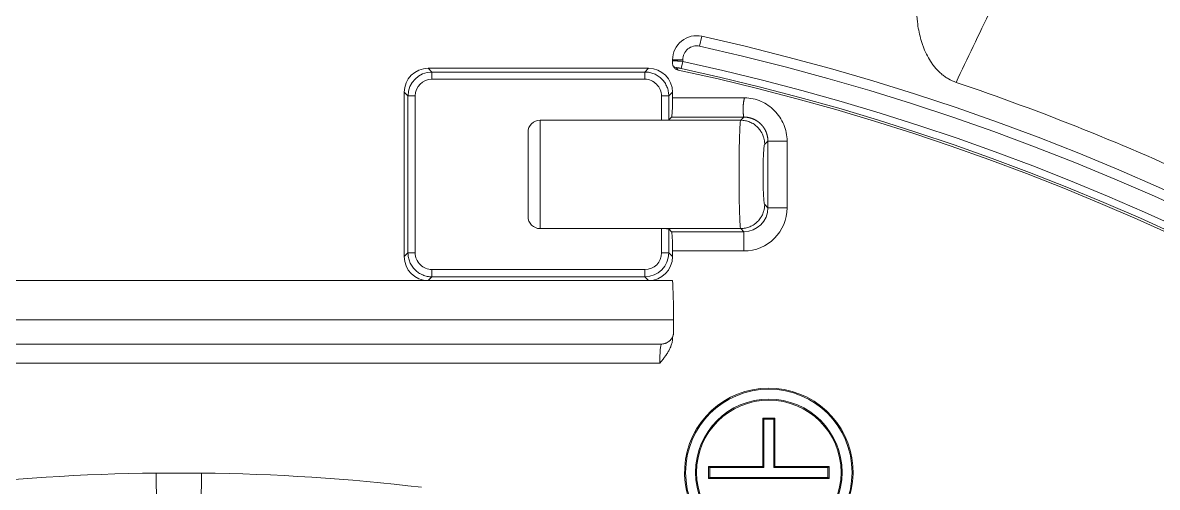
# Model space of a CAD drawing. Header units: millimetres. Extents: x 559 to 1112, y 323 to 643.
# Drawn here: x 712.62 to 760.02, y 572.67 to 592.08 of the extents above; entities that cross this region are included whole.
import ezdxf

# ---------------------------------------------------------------- set-up
doc = ezdxf.new("R2010")
doc.units = ezdxf.units.MM
doc.layers.add('core', color=7, linetype='Continuous', lineweight=20)

msp = doc.modelspace()

# ---------------------------------------------------------------- linework, layer by layer
at = {"layer": 'core', "lineweight": 13}
for p, q in [((740.993, 591.517), (740.901, 591.102)), ((729.56, 590.18), (729.716, 590.024)), ((729.56, 590.18), (738.77, 590.18)), ((738.613, 590.024), (738.77, 590.18)), ((739.768, 590.535), (740.193, 590.535)), ((739.768, 590.402), (739.768, 590.534)), ((740.129, 590.172), (740.193, 590.467)), ((740.193, 590.467), (740.193, 590.535)), ((729.716, 589.724), (729.716, 590.024)), ((738.613, 590.024), (729.716, 590.024)), ((729.716, 589.724), (738.613, 589.724)), ((728.717, 589.025), (728.561, 589.182)), ((728.561, 582.309), (728.561, 589.182)), ((728.717, 589.025), (729.017, 589.025)), ((728.717, 589.025), (728.717, 582.466)), ((729.017, 582.466), (729.017, 589.025)), ((739.312, 589.025), (739.312, 588.009)), ((739.768, 589.182), (739.612, 589.025)), ((739.612, 588.024), (739.612, 589.025)), ((739.768, 589.182), (739.768, 588.944)), ((742.777, 588.944), (739.768, 588.944)), ((739.312, 588.009), (734.235, 588.009)), ((734.235, 583.482), (734.235, 588.009)), ((742.615, 588.009), (739.312, 588.009)), ((739.728, 588.14), (739.612, 588.024)), ((739.728, 588.14), (742.748, 588.14)), ((742.616, 588.009), (742.748, 588.14)), ((733.732, 583.985), (733.732, 587.506)), ((743.752, 587.136), (743.619, 587.003)), ((743.752, 587.136), (743.752, 584.355)), ((744.556, 584.355), (744.556, 587.136)), ((743.619, 584.488), (743.752, 584.355)), ((743.752, 584.355), (744.556, 584.355)), ((734.235, 583.482), (739.312, 583.482)), ((739.312, 583.482), (739.312, 582.466)), ((739.312, 583.482), (742.615, 583.482)), ((739.612, 582.466), (739.612, 583.467)), ((739.612, 583.467), (739.728, 583.35)), ((742.748, 583.35), (739.728, 583.35)), ((742.748, 583.35), (742.616, 583.482)), ((742.748, 583.35), (742.748, 582.547)), ((728.561, 582.309), (728.717, 582.466)), ((739.612, 582.466), (739.312, 582.466)), ((739.612, 582.466), (739.768, 582.309)), ((739.768, 582.547), (742.748, 582.547)), ((739.768, 582.309), (739.768, 582.547)), ((738.613, 581.767), (729.716, 581.767)), ((738.613, 581.767), (738.613, 581.467)), ((729.56, 581.31), (698.522, 581.31)), ((729.716, 581.467), (729.56, 581.31)), ((738.77, 581.31), (729.56, 581.31)), ((729.716, 581.467), (738.613, 581.467)), ((738.77, 581.31), (738.613, 581.467)), ((739.768, 581.31), (738.77, 581.31)), ((698.478, 579.676), (739.813, 579.676)), ((739.813, 579.161), (739.813, 579.676)), ((739.31, 578.659), (698.98, 578.659)), ((699.052, 577.855), (739.238, 577.855)), ((743.585, 575.514), (743.541, 575.558)), ((743.541, 575.558), (743.541, 573.546)), ((744.044, 575.558), (743.541, 575.558)), ((744, 575.514), (743.585, 575.514)), ((743.585, 575.514), (743.585, 573.502)), ((744, 575.514), (744.044, 575.558)), ((744, 573.502), (744, 575.514)), ((744.044, 573.546), (744.044, 575.558)), ((741.321, 573.502), (741.277, 573.546)), ((741.277, 573.546), (741.277, 573.043)), ((743.541, 573.546), (741.277, 573.546)), ((743.585, 573.502), (743.541, 573.546)), ((744, 573.502), (744.044, 573.546)), ((746.307, 573.546), (744.044, 573.546)), ((746.263, 573.502), (746.307, 573.546)), ((746.307, 573.043), (746.307, 573.546)), ((718.202, 573.266), (718.217, 571.934)), ((720.088, 573.266), (720.073, 571.934)), ((741.321, 573.087), (741.277, 573.043)), ((743.585, 573.502), (741.321, 573.502)), ((741.321, 573.502), (741.321, 573.087)), ((741.321, 573.087), (746.263, 573.087)), ((746.263, 573.502), (744, 573.502)), ((746.263, 573.087), (746.263, 573.502)), ((746.263, 573.087), (746.307, 573.043)), ((741.277, 573.043), (746.307, 573.043))]:
    msp.add_line(p, q, dxfattribs=at)
for radius in [3.477, 3.062, 3.018]:
    msp.add_circle((743.792, 573.295), radius, dxfattribs=at)
for centre, radius, start, end in [((740.774, 590.535), 1.006, 77.457, 180.0579), ((740.774, 590.535), 0.581, 77.457, 180), ((719.145, 493.318), 100.175, 305.97379, 77.45703), ((719.145, 493.318), 100.6, 305.96599, 77.45703), ((719.145, 493.318), 99.101, 314.55525, 77.77562), ((719.145, 493.318), 99.403, 314.29502, 77.77562), ((719.145, 493.318), 99.011, 314.62948, 77.83606), ((719.145, 493.318), 101.6, 64.95484, 71.36454), ((734.235, 587.506), 0.503, 90, 180), ((734.235, 583.985), 0.503, 180, 270), ((743.792, 573.295), 3.521, 262.0329, 245.9878), ((719.145, 487.282), 85.99, 90.62819, 96.77313), ((719.145, 487.282), 85.99, 83.22687, 89.37181)]:
    msp.add_arc(centre, radius, start, end, dxfattribs=at)
for centre, major_axis, ratio, start_param, end_param in [((729.562, 589.179), (-0.709, 0.709), 0.997265, 5.499157, 7.067214), ((738.767, 589.179), (-0.709, -0.709), 0.997265, 2.357564, 3.925621), ((739.992, 590.499), (0.235, 0.19), 0.996542, 3.352645, 3.823029), ((729.718, 589.023), (-0.708, 0.708), 0.998902, 5.499157, 7.067214), ((729.718, 589.023), (-0.496, 0.496), 0.997265, 5.499157, 7.067214), ((739.726, 588.944), (0, 0.805), 0.052408, 3.193953, 4.712389), ((739.312, 588.025), (0.3, 0), 0.052408, 4.712389, 6.230825), ((742.614, 585.745), (0, 2.264), 0.029115, 6.283183, 9.42478), ((743.618, 585.745), (0, 1.257), 0.052408, 6.265291, 9.442673), ((742.743, 584.36), (-0.716, 0.716), 0.992925, 2.357564, 3.925621), ((742.743, 584.36), (-1.284, 1.284), 0.997265, 2.357564, 3.925621), ((739.312, 583.466), (0.3, 0), 0.052408, 0.050842, 1.570796), ((739.726, 582.547), (0, 0.805), 0.052408, 4.712389, 6.230825), ((729.562, 582.312), (0.709, 0.709), 0.997265, 2.357564, 3.925621), ((738.611, 582.467), (0.496, -0.496), 0.997265, 5.499157, 7.067214), ((738.611, 582.467), (-0.708, 0.708), 0.998902, 2.357564, 3.925621), ((738.767, 582.312), (0.709, -0.709), 0.997265, 5.499157, 7.067214), ((739.708, 579.676), (0, 2), 0.052408, 4.712389, 5.668701), ((739.307, 577.855), (0, 0.805), 0.085163, 0.052381, 1.570801)]:
    msp.add_ellipse(centre, major_axis=major_axis, ratio=ratio, start_param=start_param, end_param=end_param, dxfattribs=at)
for points, knots in [([(755.325, 597.355), (755.07, 596.821), (754.563, 595.761), (753.808, 594.183), (753.065, 592.631), (752.334, 591.103), (751.851, 590.092), (751.611, 589.591)], [0, 0, 0, 0, 0.20643, 0.409645, 0.609645, 0.80643, 1, 1, 1, 1]), ([(750.245, 594.525), (750.177, 594.302), (750.121, 594.076), (750.033, 593.622), (750.002, 593.393), (749.976, 593.048), (749.97, 592.932), (749.966, 592.7), (749.967, 592.583), (749.974, 592.437), (749.976, 592.408), (749.979, 592.349), (749.985, 592.262), (749.994, 592.175), (750.013, 592.001), (750.031, 591.886), (750.073, 591.657), (750.099, 591.544), (750.145, 591.375), (750.161, 591.319), (750.188, 591.236), (750.197, 591.208), (750.216, 591.152), (750.226, 591.125), (750.277, 590.987), (750.323, 590.879), (750.426, 590.67), (750.482, 590.569), (750.577, 590.421), (750.611, 590.373), (750.663, 590.302), (750.681, 590.279), (750.718, 590.233), (750.737, 590.21), (750.832, 590.099), (750.914, 590.017), (751.048, 589.903), (751.094, 589.867), (751.166, 589.816), (751.191, 589.8), (751.24, 589.768), (751.266, 589.752), (751.393, 589.679), (751.499, 589.63), (751.611, 589.591)], [0, 0, 0, 0, 0.125, 0.125, 0.25, 0.25, 0.3125, 0.3125, 0.375, 0.375, 0.390625, 0.390625, 0.40625, 0.4375, 0.4375, 0.5, 0.5, 0.5625, 0.5625, 0.59375, 0.59375, 0.609375, 0.609375, 0.625, 0.625, 0.6875, 0.6875, 0.75, 0.75, 0.78125, 0.78125, 0.796875, 0.796875, 0.8125, 0.8125, 0.875, 0.875, 0.90625, 0.90625, 0.921875, 0.921875, 0.9375, 0.9375, 1, 1, 1, 1]), ([(740.193, 590.467), (740.159, 590.47), (740.125, 590.473), (740.075, 590.477), (740.058, 590.478), (740.026, 590.481), (739.994, 590.483), (739.964, 590.485), (739.941, 590.487), (739.934, 590.488), (739.92, 590.489), (739.912, 590.489), (739.877, 590.492), (739.852, 590.493), (739.817, 590.496), (739.805, 590.496), (739.784, 590.497), (739.775, 590.498), (739.765, 590.499), (739.764, 590.499), (739.763, 590.499)], [0, 0, 0, 0, 0.197917, 0.197917, 0.296876, 0.296876, 0.395834, 0.494793, 0.494793, 0.544272, 0.544272, 0.593751, 0.593751, 0.791669, 0.791669, 0.890627, 0.890627, 0.989586, 0.989586, 1, 1, 1, 1]), ([(739.768, 590.402), (739.768, 590.385), (739.77, 590.368), (739.776, 590.334), (739.78, 590.318), (739.791, 590.285), (739.798, 590.269), (739.815, 590.24), (739.825, 590.225), (739.847, 590.198), (739.858, 590.186), (739.884, 590.163), (739.898, 590.153), (739.927, 590.135), (739.958, 590.12), (739.991, 590.109), (740.008, 590.106)], [0, 0, 0, 0, 0.125, 0.125, 0.25, 0.25, 0.375, 0.375, 0.5, 0.5, 0.625, 0.625, 0.75, 0.75, 0.875, 1, 1, 1, 1]), ([(739.929, 590.204), (739.928, 590.204), (739.928, 590.205), (739.929, 590.205), (739.93, 590.206), (739.933, 590.206), (739.937, 590.206), (739.939, 590.206), (739.946, 590.205), (739.952, 590.205), (739.966, 590.203), (739.975, 590.202), (739.994, 590.199), (740.004, 590.197), (740.021, 590.194), (740.026, 590.193), (740.038, 590.191), (740.05, 590.188), (740.063, 590.186), (740.076, 590.183), (740.082, 590.182), (740.102, 590.178), (740.116, 590.175), (740.129, 590.172)], [0, 0, 0, 0, 0.0625, 0.0625, 0.125, 0.1875, 0.1875, 0.25, 0.25, 0.375, 0.375, 0.5, 0.5, 0.625, 0.625, 0.6875, 0.6875, 0.75, 0.8125, 0.8125, 0.875, 0.875, 1, 1, 1, 1]), ([(740.008, 590.106), (739.997, 590.119), (739.987, 590.132), (739.969, 590.154), (739.962, 590.163), (739.946, 590.182), (739.937, 590.193), (739.929, 590.204)], [0, 0, 0, 0, 0.397235, 0.397235, 0.667826, 0.667826, 1, 1, 1, 1]), ([(738.613, 590.024), (738.613, 590.02), (738.613, 589.965), (738.613, 589.836), (738.613, 589.762), (738.613, 589.724)], [0, 0, 0, 0, 0.5, 0.75, 1, 1, 1, 1]), ([(738.613, 590.024), (738.678, 590.024), (738.744, 590.017), (738.872, 589.991), (738.934, 589.972), (739.055, 589.922), (739.113, 589.891), (739.221, 589.818), (739.272, 589.776), (739.365, 589.684), (739.406, 589.633), (739.479, 589.525), (739.51, 589.467), (739.56, 589.346), (739.579, 589.284), (739.605, 589.156), (739.612, 589.09), (739.612, 589.025)], [0, 0, 0, 0, 0.125, 0.125, 0.25, 0.25, 0.375, 0.375, 0.5, 0.5, 0.625, 0.625, 0.75, 0.75, 0.875, 0.875, 1, 1, 1, 1]), ([(739.312, 589.025), (739.35, 589.025), (739.424, 589.025), (739.553, 589.025), (739.608, 589.025), (739.612, 589.025)], [0, 0, 0, 0, 0.25, 0.5, 1, 1, 1, 1]), ([(742.748, 588.14), (742.747, 588.141), (742.746, 588.142), (742.745, 588.145), (742.743, 588.149), (742.742, 588.154), (742.74, 588.159), (742.739, 588.166), (742.737, 588.174), (742.736, 588.182), (742.734, 588.192), (742.733, 588.202), (742.732, 588.214), (742.73, 588.226), (742.729, 588.239), (742.728, 588.253), (742.727, 588.268), (742.725, 588.283), (742.724, 588.3), (742.723, 588.317), (742.722, 588.335), (742.721, 588.354), (742.719, 588.373), (742.718, 588.391), (742.718, 588.406), (742.717, 588.42), (742.717, 588.433), (742.716, 588.446), (742.716, 588.46), (742.716, 588.474), (742.716, 588.488), (742.716, 588.502), (742.716, 588.516), (742.717, 588.53), (742.717, 588.544), (742.718, 588.558), (742.718, 588.573), (742.719, 588.587), (742.72, 588.601), (742.721, 588.616), (742.722, 588.63), (742.723, 588.644), (742.724, 588.659), (742.726, 588.673), (742.727, 588.687), (742.729, 588.701), (742.731, 588.716), (742.733, 588.73), (742.735, 588.744), (742.737, 588.758), (742.739, 588.772), (742.741, 588.786), (742.743, 588.799), (742.746, 588.813), (742.748, 588.827), (742.751, 588.84), (742.754, 588.853), (742.757, 588.867), (742.76, 588.88), (742.763, 588.893), (742.766, 588.906), (742.77, 588.919), (742.773, 588.931), (742.776, 588.94), (742.777, 588.944)], [0, 0, 0, 0, 0.022818, 0.045635, 0.068451, 0.091267, 0.114081, 0.136895, 0.159707, 0.182519, 0.20533, 0.22814, 0.250949, 0.273757, 0.296565, 0.319372, 0.342178, 0.364983, 0.387788, 0.410591, 0.433394, 0.456197, 0.478998, 0.501799, 0.516301, 0.530689, 0.544965, 0.559129, 0.573182, 0.587124, 0.600955, 0.614677, 0.628289, 0.641793, 0.655188, 0.668477, 0.681658, 0.694734, 0.707704, 0.720569, 0.73333, 0.745987, 0.758542, 0.770996, 0.783348, 0.795599, 0.807752, 0.819805, 0.831761, 0.843619, 0.855382, 0.867049, 0.878623, 0.890102, 0.90149, 0.912786, 0.923992, 0.935109, 0.946138, 0.95708, 0.967936, 0.978707, 0.989395, 1, 1, 1, 1]), ([(742.615, 588.009), (742.681, 588.009), (742.746, 588.002), (742.843, 587.983), (742.874, 587.975), (742.937, 587.956), (742.969, 587.944), (743.06, 587.907), (743.118, 587.876), (743.186, 587.83), (743.199, 587.821), (743.226, 587.801), (743.239, 587.791), (743.277, 587.759), (743.301, 587.737), (743.371, 587.667), (743.413, 587.617), (743.458, 587.548), (743.467, 587.534), (743.484, 587.506), (743.509, 587.463), (743.544, 587.389), (743.566, 587.327), (743.58, 587.28), (743.585, 587.264), (743.593, 587.232), (743.596, 587.216), (743.606, 587.167), (743.611, 587.134), (743.616, 587.085), (743.618, 587.06), (743.619, 587.035), (743.619, 587.023), (743.619, 587.019), (743.619, 587.011), (743.619, 587.007), (743.619, 587.003)], [0, 0, 0, 0, 0.125, 0.125, 0.1875, 0.1875, 0.25, 0.25, 0.375, 0.375, 0.40625, 0.40625, 0.4375, 0.4375, 0.5, 0.5, 0.625, 0.625, 0.65625, 0.65625, 0.6875, 0.75, 0.8125, 0.8125, 0.84375, 0.84375, 0.875, 0.875, 0.9375, 0.9375, 0.96875, 0.984375, 0.984375, 0.992188, 0.992188, 1, 1, 1, 1]), ([(743.752, 587.136), (743.752, 587.141), (743.752, 587.152), (743.752, 587.169), (743.751, 587.185), (743.75, 587.201), (743.749, 587.218), (743.748, 587.234), (743.746, 587.251), (743.744, 587.267), (743.742, 587.283), (743.739, 587.3), (743.736, 587.316), (743.733, 587.332), (743.73, 587.348), (743.727, 587.364), (743.723, 587.38), (743.719, 587.396), (743.714, 587.412), (743.71, 587.428), (743.705, 587.444), (743.7, 587.459), (743.694, 587.475), (743.689, 587.49), (743.683, 587.506), (743.677, 587.521), (743.67, 587.536), (743.663, 587.551), (743.657, 587.566), (743.649, 587.581), (743.642, 587.596), (743.634, 587.61), (743.627, 587.625), (743.619, 587.639), (743.61, 587.653), (743.602, 587.667), (743.593, 587.681), (743.584, 587.695), (743.575, 587.708), (743.565, 587.722), (743.556, 587.735), (743.546, 587.748), (743.536, 587.761), (743.525, 587.774), (743.515, 587.787), (743.504, 587.799), (743.493, 587.811), (743.482, 587.823), (743.471, 587.835), (743.459, 587.847), (743.447, 587.859), (743.435, 587.87), (743.423, 587.881), (743.411, 587.892), (743.399, 587.903), (743.386, 587.913), (743.373, 587.924), (743.36, 587.934), (743.347, 587.944), (743.334, 587.953), (743.32, 587.963), (743.307, 587.972), (743.293, 587.981), (743.279, 587.99), (743.265, 587.998), (743.251, 588.007), (743.237, 588.015), (743.222, 588.022), (743.208, 588.03), (743.193, 588.037), (743.178, 588.045), (743.163, 588.051), (743.148, 588.058), (743.133, 588.065), (743.118, 588.071), (743.102, 588.077), (743.087, 588.082), (743.071, 588.088), (743.056, 588.093), (743.04, 588.098), (743.024, 588.102), (743.008, 588.107), (742.992, 588.111), (742.976, 588.114), (742.96, 588.118), (742.944, 588.121), (742.928, 588.124), (742.912, 588.127), (742.895, 588.13), (742.879, 588.132), (742.863, 588.134), (742.846, 588.136), (742.83, 588.137), (742.814, 588.138), (742.797, 588.139), (742.781, 588.14), (742.764, 588.14), (742.753, 588.14), (742.748, 588.14)], [0, 0, 0, 0, 0.010451, 0.0209, 0.031347, 0.041793, 0.052236, 0.062677, 0.073117, 0.083554, 0.09399, 0.104424, 0.114857, 0.125288, 0.135717, 0.146145, 0.156571, 0.166996, 0.177419, 0.187841, 0.198262, 0.208681, 0.219099, 0.229516, 0.239932, 0.250346, 0.26076, 0.271172, 0.281584, 0.291994, 0.302404, 0.312812, 0.32322, 0.333627, 0.344033, 0.354439, 0.364844, 0.375248, 0.385652, 0.396055, 0.406458, 0.416861, 0.427262, 0.437664, 0.448065, 0.458466, 0.468867, 0.479268, 0.489668, 0.500068, 0.510469, 0.520869, 0.531269, 0.541669, 0.55207, 0.56247, 0.572871, 0.583272, 0.593674, 0.604075, 0.614477, 0.62488, 0.635282, 0.645686, 0.65609, 0.666494, 0.676899, 0.687305, 0.697712, 0.708119, 0.718527, 0.728936, 0.739346, 0.749756, 0.760168, 0.77058, 0.780994, 0.791409, 0.801825, 0.812242, 0.82266, 0.83308, 0.843501, 0.853923, 0.864347, 0.874772, 0.885198, 0.895626, 0.906056, 0.916487, 0.92692, 0.937355, 0.947791, 0.958229, 0.968669, 0.979111, 0.989554, 1, 1, 1, 1]), ([(742.615, 583.482), (742.681, 583.482), (742.746, 583.489), (742.843, 583.508), (742.874, 583.516), (742.937, 583.535), (742.969, 583.546), (743.06, 583.584), (743.118, 583.615), (743.186, 583.661), (743.199, 583.67), (743.226, 583.69), (743.239, 583.7), (743.277, 583.732), (743.301, 583.754), (743.371, 583.823), (743.413, 583.874), (743.458, 583.942), (743.467, 583.956), (743.484, 583.985), (743.509, 584.028), (743.544, 584.102), (743.566, 584.164), (743.58, 584.211), (743.585, 584.227), (743.593, 584.259), (743.596, 584.275), (743.606, 584.324), (743.611, 584.356), (743.616, 584.406), (743.618, 584.43), (743.619, 584.455), (743.619, 584.468), (743.619, 584.472), (743.619, 584.48), (743.619, 584.484), (743.619, 584.488)], [0, 0, 0, 0, 0.125, 0.125, 0.1875, 0.1875, 0.25, 0.25, 0.375, 0.375, 0.40625, 0.40625, 0.4375, 0.4375, 0.5, 0.5, 0.625, 0.625, 0.65625, 0.65625, 0.6875, 0.75, 0.8125, 0.8125, 0.84375, 0.84375, 0.875, 0.875, 0.9375, 0.9375, 0.96875, 0.984375, 0.984375, 0.992187, 0.992187, 1, 1, 1, 1]), ([(729.017, 582.466), (728.979, 582.466), (728.905, 582.466), (728.776, 582.466), (728.721, 582.466), (728.717, 582.466)], [0, 0, 0, 0, 0.25, 0.5, 1, 1, 1, 1]), ([(729.716, 581.467), (729.651, 581.467), (729.585, 581.474), (729.457, 581.499), (729.395, 581.519), (729.274, 581.569), (729.216, 581.6), (729.108, 581.673), (729.057, 581.714), (728.965, 581.807), (728.923, 581.857), (728.85, 581.966), (728.819, 582.024), (728.769, 582.144), (728.75, 582.207), (728.724, 582.335), (728.718, 582.4), (728.717, 582.466)], [0, 0, 0, 0, 0.125, 0.125, 0.25, 0.25, 0.375, 0.375, 0.5, 0.5, 0.625, 0.625, 0.75, 0.75, 0.875, 0.875, 1, 1, 1, 1]), ([(729.716, 581.467), (729.716, 581.471), (729.716, 581.525), (729.716, 581.655), (729.716, 581.728), (729.716, 581.767)], [0, 0, 0, 0, 0.5, 0.75, 1, 1, 1, 1]), ([(739.766, 578.85), (739.764, 578.819), (739.76, 578.787), (739.75, 578.732), (739.745, 578.707), (739.732, 578.659), (739.725, 578.635), (739.701, 578.563), (739.682, 578.517), (739.64, 578.427), (739.616, 578.383), (739.578, 578.319), (739.565, 578.298), (739.538, 578.255), (739.525, 578.235), (739.482, 578.172), (739.453, 578.132), (739.393, 578.052), (739.362, 578.012), (739.316, 577.953), (739.3, 577.934), (739.269, 577.894), (739.254, 577.875), (739.238, 577.855)], [0, 0, 0, 0, 0.082223, 0.082223, 0.147779, 0.147779, 0.213334, 0.213334, 0.344445, 0.344445, 0.475556, 0.475556, 0.541112, 0.541112, 0.606667, 0.606667, 0.737778, 0.737778, 0.868889, 0.868889, 0.934445, 0.934445, 1, 1, 1, 1]), ([(739.31, 578.659), (739.343, 578.659), (739.376, 578.662), (739.424, 578.672), (739.44, 578.676), (739.472, 578.685), (739.487, 578.691), (739.533, 578.71), (739.562, 578.725), (739.603, 578.752), (739.616, 578.762), (739.642, 578.783), (739.654, 578.794), (739.689, 578.829), (739.709, 578.854), (739.737, 578.895), (739.746, 578.91), (739.761, 578.939), (739.775, 578.968), (739.786, 578.999), (739.796, 579.03), (739.8, 579.047), (739.809, 579.095), (739.813, 579.128), (739.813, 579.161)], [0, 0, 0, 0, 0.125, 0.125, 0.1875, 0.1875, 0.25, 0.25, 0.375, 0.375, 0.4375, 0.4375, 0.5, 0.5, 0.625, 0.625, 0.6875, 0.6875, 0.75, 0.8125, 0.8125, 0.875, 0.875, 1, 1, 1, 1]), ([(739.766, 578.85), (739.768, 578.869), (739.771, 578.911), (739.775, 578.961), (739.778, 578.989), (739.779, 579), (739.78, 579)], [0, 0, 0, 0, 0.280374, 0.645986, 0.979039, 1, 1, 1, 1]), ([(720.088, 573.266), (719.931, 573.268), (719.774, 573.265), (719.538, 573.261), (719.46, 573.259), (719.302, 573.257), (719.224, 573.256), (719.067, 573.256), (718.988, 573.257), (718.831, 573.259), (718.752, 573.261), (718.517, 573.265), (718.36, 573.268), (718.202, 573.266)], [0, 0, 0, 0, 0.25, 0.25, 0.375, 0.375, 0.5, 0.5, 0.625, 0.625, 0.75, 0.75, 1, 1, 1, 1])]:
    msp.add_open_spline(points, degree=3, knots=knots, dxfattribs=at)
for points in [[(738.613, 589.724), (738.703, 589.726), (738.884, 589.687), (739.111, 589.523), (739.275, 589.296), (739.314, 589.115), (739.312, 589.025)], [(744.556, 587.136), (744.553, 587.379), (744.453, 587.851), (744.057, 588.432), (743.488, 588.841), (743.021, 588.942), (742.777, 588.944)], [(743.752, 587.136), (743.758, 587.136), (743.807, 587.136), (743.997, 587.136), (744.256, 587.136), (744.454, 587.136), (744.556, 587.136)], [(729.716, 581.767), (729.626, 581.765), (729.446, 581.804), (729.218, 581.968), (729.054, 582.195), (729.015, 582.376), (729.017, 582.466)]]:
    msp.add_open_spline(points, degree=3, dxfattribs=at)

doc.saveas('drawing.dxf')
